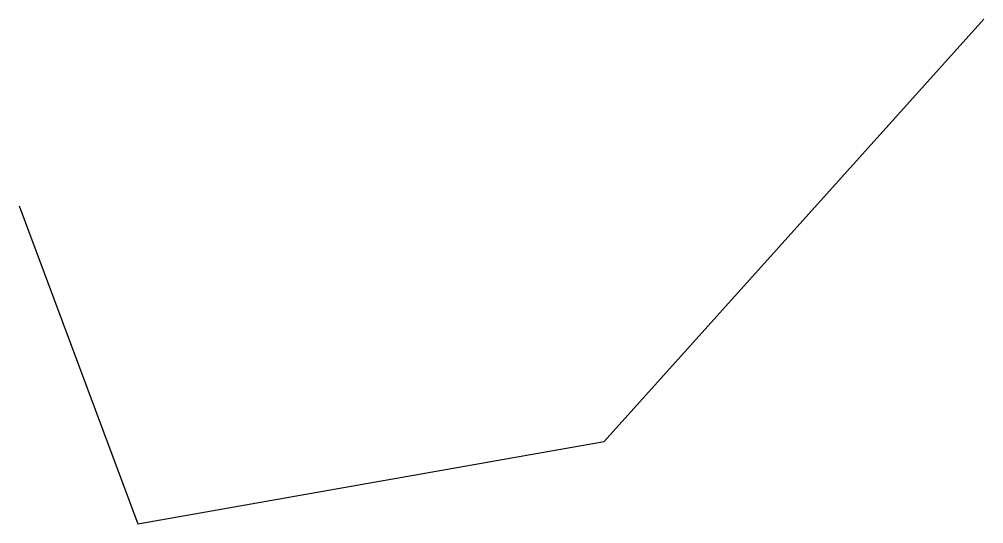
# Model space of a CAD drawing. Header units: millimetres. Extents: x 2542 to 4533, y 1028 to 2070.
import ezdxf

# ---------------------------------------------------------------- set-up
doc = ezdxf.new("R2010")
doc.units = ezdxf.units.MM

msp = doc.modelspace()

# ---------------------------------------------------------------- linework, layer by layer
for p, q in [((3749.5, 1198.1), (4533.2, 2070)), ((2541.6, 1684.3), (2786.1, 1028)), ((2786.1, 1028), (3749.5, 1198.1))]:
    msp.add_line(p, q)

doc.saveas('drawing.dxf')
